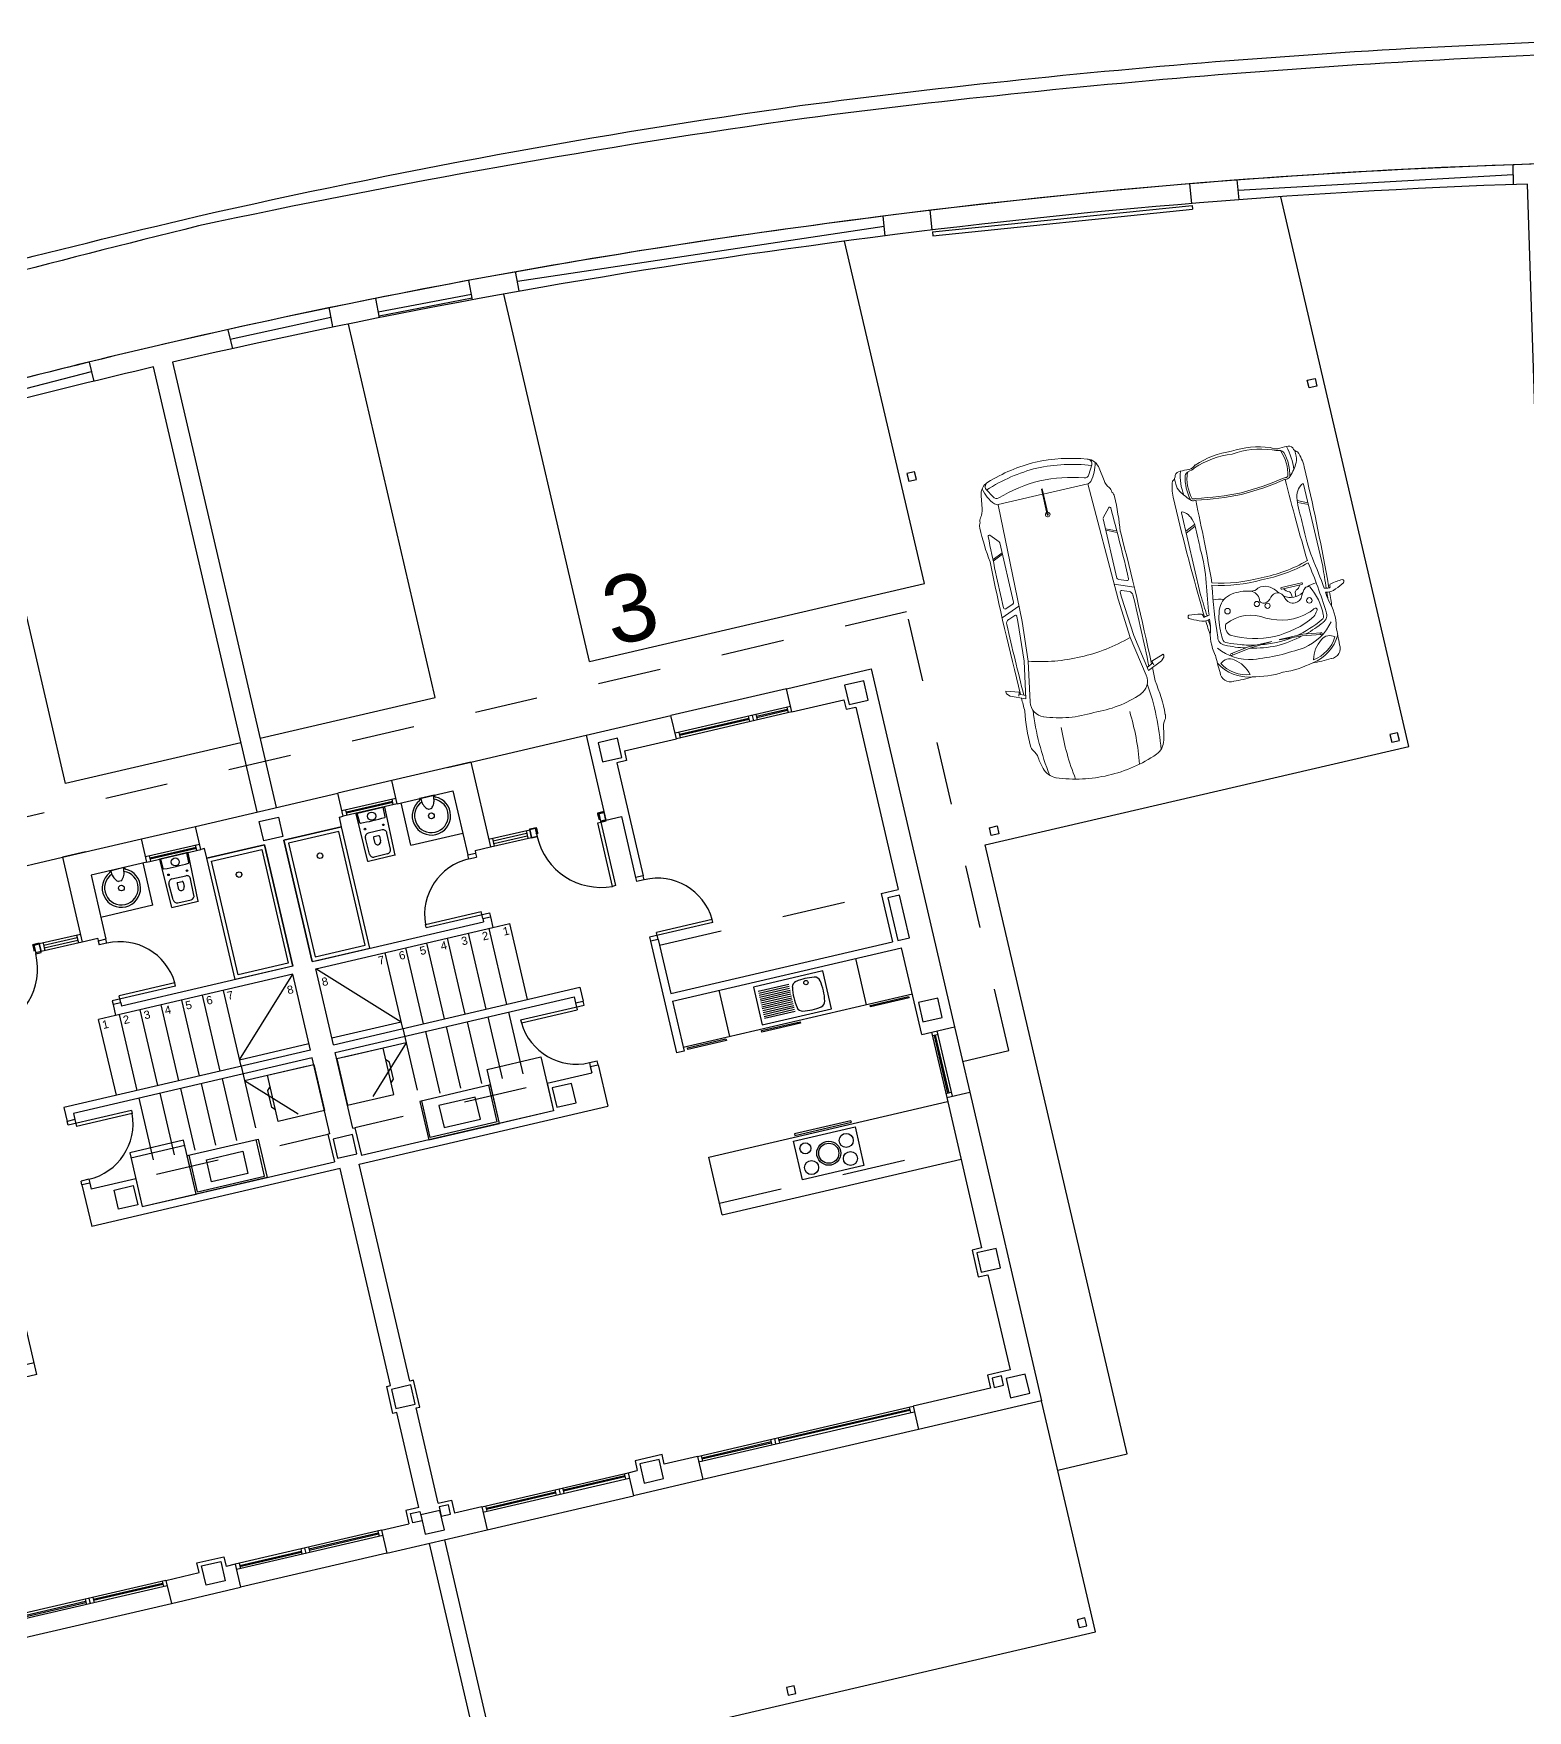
# Model space of a CAD drawing. Header units: millimetres. Extents: x 441061 to 442903, y 4515148 to 4515613.
# Drawn here: x 442313.313 to 442315.675, y 4515548.091 to 4515550.741 of the extents above; entities that cross this region are included whole.
import ezdxf
from ezdxf.enums import TextEntityAlignment as Align

# ---------------------------------------------------------------- set-up
doc = ezdxf.new("R2010")
doc.units = ezdxf.units.MM
doc.linetypes.add('CONTINUA', pattern=[0])
doc.linetypes.add('RAYITAS', pattern=[0.375, 0.25, -0.125])
for name, color, linetype in [('01_mono BAJA', 2, 'Continuous'), ('01_piscinas', 254, 'Continuous'), ('01_proyección', 4, 'RAYITAS')]:
    doc.layers.add(name, color=color, linetype=linetype)
doc.layers.add('01_muebles_B', color=254, linetype='Continuous', lineweight=5)
doc.styles.add('Estilo1', font='swissel.ttf')
doc.styles.add('NIEVES2', font='sanss___.ttf')

# ---------------------------------------------------------------- blocks, each defined once
blk = doc.blocks.new('A$C6A825EFA')
at = {"layer": '01_mono BAJA', "color": 254}
for p, q in [((3.7, 12.5, 0), (5.2, 12.5, 0)), ((5.5, 12.5, 0), (5.2, 12.5, 0)), ((5.2, 12.5, 0), (5.2, 11.4, 0)), ((5.2, 12.5, 0), (6.225, 12.5, 0)), ((6.225, 12.2, 0), (6.225, 12.5, 0)), ((6.225, 12.5, 0), (6.925, 12.5, 0)), ((6.925, 12.5, 0), (8.775, 12.5, 0)), ((6.925, 12.2, 0), (6.925, 12.5, 0)), ((8.775, 12.2, 0), (8.775, 12.5, 0)), ((9.475, 12.5, 0), (8.775, 12.5, 0)), ((10.5, 12.5, 0), (9.475, 12.5, 0)), ((9.475, 12.2, 0), (9.475, 12.5, 0)), ((10.2, 12.5, 0), (10.5, 12.5, 0)), ((10.5, 12.5, 0), (10.5, 11.4, 0)), ((10.5, 12.5, 0), (12, 12.5, 0)), ((12, 12.5, 0), (13.1, 12.5, 0)), ((12, 12.5, 0), (12, 11.4, 0)), ((13.1, 12.2, 0), (13.1, 12.5, 0)), ((14.6, 12.5, 0), (13.1, 12.5, 0)), ((14.6, 12.5, 0), (15.7, 12.5, 0)), ((14.6, 12.2, 0), (14.6, 12.5, 0)), ((15.7, 12.5, 0), (15.7, 7.855, 0)), ((5.5, 12.2, 0), (5.5, 11.366, 0)), ((6.225, 12.2, 0), (5.5, 12.2, 0)), ((5.741, 12.198, 0), (5.742, 12.183, 0)), ((5.743, 12.2, 0), (5.932, 12.2, 0)), ((5.934, 12.198, 0), (5.933, 12.183, 0)), ((6.175, 11.65, 0), (6.175, 12.2, 0)), ((6.225, 12.27, 0), (6.925, 12.27, 0)), ((6.225, 12.2, 0), (6.925, 12.2, 0)), ((6.275, 12.2, 0), (6.275, 12.27, 0)), ((6.275, 12.242, 0), (6.875, 12.242, 0)), ((6.275, 12.228, 0), (6.875, 12.228, 0)), ((6.409, 12.073, 0), (6.407, 12.2, 0)), ((6.741, 12.073, 0), (6.743, 12.2, 0)), ((6.875, 12.2, 0), (6.875, 12.27, 0)), ((6.975, 12.2, 0), (6.925, 12.2, 0)), ((6.975, 12.075, 0), (6.975, 12.2, 0)), ((8.725, 12.075, 0), (8.725, 12.2, 0)), ((8.725, 12.2, 0), (8.775, 12.2, 0)), ((9.475, 12.27, 0), (8.775, 12.27, 0)), ((9.475, 12.2, 0), (8.775, 12.2, 0)), ((8.825, 12.2, 0), (8.825, 12.27, 0)), ((9.425, 12.242, 0), (8.825, 12.242, 0)), ((9.425, 12.228, 0), (8.825, 12.228, 0)), ((8.959, 12.073, 0), (8.957, 12.2, 0)), ((9.291, 12.073, 0), (9.293, 12.2, 0)), ((9.425, 12.2, 0), (9.425, 12.27, 0)), ((9.475, 12.2, 0), (10.2, 12.2, 0)), ((9.525, 11.65, 0), (9.525, 12.2, 0)), ((9.766, 12.198, 0), (9.767, 12.183, 0)), ((9.957, 12.2, 0), (9.768, 12.2, 0)), ((9.959, 12.198, 0), (9.958, 12.183, 0)), ((10.2, 12.2, 0), (10.2, 11.366, 0)), ((12.425, 12.2, 0), (13.1, 12.2, 0)), ((12.425, 12.2), (12.425, 12.075)), ((14.6, 12.27, 0), (13.1, 12.27, 0)), ((14.6, 12.2, 0), (13.1, 12.2, 0)), ((13.15, 12.27, 0), (13.15, 12.2, 0)), ((14.05, 12.242, 0), (13.15, 12.242, 0)), ((14.05, 12.228, 0), (13.15, 12.228, 0)), ((14.05, 12.27, 0), (14.05, 12.2, 0)), ((14.1, 12.27, 0), (14.1, 12.2, 0)), ((14.15, 12.27, 0), (14.15, 12.2, 0)), ((14.55, 12.242, 0), (14.15, 12.242, 0)), ((14.55, 12.228, 0), (14.15, 12.228, 0)), ((14.55, 12.27, 0), (14.55, 12.2, 0)), ((14.6, 12.2, 0), (15.275, 12.2, 0)), ((15.275, 12.2), (15.275, 12.075)), ((15.325, 12.2, 0), (15.325, 12.125, 0)), ((15.325, 12.125, 0), (15.4, 12.125, 0)), ((5.853, 12.043, 0), (5.822, 12.043, 0)), ((6.485, 11.92, 0), (6.665, 11.92, 0)), ((7.725, 12.075, 0), (6.975, 12.075, 0)), ((7.725, 10.5, 0), (7.725, 12.075, 0)), ((7.975, 10.5, 0), (7.975, 12.075, 0)), ((7.975, 12.075, 0), (8.725, 12.075, 0)), ((9.215, 11.92, 0), (9.035, 11.92, 0)), ((9.847, 12.043, 0), (9.878, 12.043, 0)), ((12.3, 12.075, 0), (12.3, 10.606, 0)), ((12.425, 12.075), (12.3, 12.075)), ((15.275, 12.075), (15.4, 12.075)), ((15.4, 12.075, 0), (15.4, 9.705, 0)), ((6.439, 11.659, 0), (6.435, 11.869, 0)), ((6.535, 11.85, 0), (6.535, 11.79, 0)), ((6.545, 11.86, 0), (6.605, 11.86, 0)), ((6.615, 11.85, 0), (6.615, 11.79, 0)), ((6.711, 11.659, 0), (6.715, 11.869, 0)), ((8.989, 11.659, 0), (8.985, 11.869, 0)), ((9.085, 11.85, 0), (9.085, 11.79, 0)), ((9.155, 11.86, 0), (9.095, 11.86, 0)), ((9.165, 11.85, 0), (9.165, 11.79, 0)), ((9.261, 11.659, 0), (9.265, 11.869, 0)), ((4.58, 11.5, 0), (4.58, 11.44, 0)), ((4.665, 11.5, 0), (4.665, 11.4, 0)), ((5.2, 11.5, 0), (4.665, 11.5, 0)), ((4.715, 11.5, 0), (4.715, 11.4, 0)), ((5.15, 11.467, 0), (4.715, 11.467, 0)), ((5.15, 11.5, 0), (5.15, 11.4, 0)), ((6.175, 11.65, 0), (5.5, 11.65, 0)), ((6.489, 11.61, 0), (6.661, 11.61, 0)), ((9.211, 11.61, 0), (9.039, 11.61, 0)), ((9.525, 11.65, 0), (10.2, 11.65, 0)), ((10.5, 11.5, 0), (11.035, 11.5, 0)), ((10.55, 11.5, 0), (10.55, 11.4, 0)), ((10.55, 11.467, 0), (10.985, 11.467, 0)), ((10.985, 11.5, 0), (10.985, 11.4, 0)), ((11.035, 11.5, 0), (11.035, 11.4, 0)), ((11.12, 11.5, 0), (11.12, 11.44, 0)), ((11.915, 11.5, 0), (11.915, 11.44, 0)), ((4.595, 11.43, 0), (4.595, 11.4, 0)), ((5.2, 11.4, 0), (4.665, 11.4, 0)), ((5.15, 11.433, 0), (4.715, 11.433, 0)), ((5.4, 11.4, 0), (5.2, 11.4, 0)), ((5.4, 11.4, 0), (5.4, 11.366, 0)), ((5.5, 11.366, 0), (5.4, 11.366, 0)), ((5.4, 11.366, 0), (5.4, 11.316, 0)), ((5.5, 11.316, 0), (5.4, 11.316, 0)), ((5.5, 11.316, 0), (5.5, 11.366, 0)), ((10.2, 11.366, 0), (10.3, 11.366, 0)), ((10.2, 11.316, 0), (10.2, 11.366, 0)), ((10.2, 11.316, 0), (10.3, 11.316, 0)), ((10.3, 11.4, 0), (10.5, 11.4, 0)), ((10.3, 11.4, 0), (10.3, 11.366, 0)), ((10.3, 11.366, 0), (10.3, 11.316, 0)), ((10.5, 11.4, 0), (11.035, 11.4, 0)), ((10.55, 11.433, 0), (10.985, 11.433, 0)), ((11.105, 11.43, 0), (11.105, 11.4, 0)), ((11.93, 11.43, 0), (11.93, 11.4, 0)), ((11.99, 11.4, 0), (11.93, 11.4, 0)), ((12, 11.4, 0), (12.2, 11.4, 0)), ((12.2, 11.4, 0), (12.2, 10.606, 0)), ((5.5, 10.541, 0), (5.5, 10.632, 0)), ((6.224, 10.632, 0), (5.5, 10.632, 0)), ((6.224, 10.591, 0), (6.224, 10.632, 0)), ((9.476, 10.591, 0), (9.476, 10.632, 0)), ((9.476, 10.632, 0), (10.2, 10.632, 0)), ((10.2, 10.541, 0), (10.2, 10.632, 0)), ((12.3, 10.606, 0), (12.2, 10.606, 0)), ((12.2, 10.606, 0), (12.2, 10.556, 0)), ((12.3, 10.556, 0), (12.3, 10.606, 0)), ((5.18, 9.415, 0), (5.18, 10.4, 0)), ((5.4, 10.4, 0), (5.18, 10.4, 0)), ((6.224, 10.591, 0), (5.4, 10.591, 0)), ((5.4, 10.591, 0), (5.4, 10.541, 0)), ((5.4, 10.541, 0), (5.4, 10.4, 0)), ((5.5, 10.541, 0), (5.4, 10.541, 0)), ((7.7, 10.4, 0), (5.4, 10.4, 0)), ((5.45, 9.415, 0), (5.45, 10.4, 0)), ((5.5, 10.541, 0), (5.5, 10.5, 0)), ((7.725, 10.5, 0), (5.5, 10.5, 0)), ((5.72, 9.415, 0), (5.72, 10.4, 0)), ((5.99, 9.415, 0), (5.99, 10.4, 0)), ((6.26, 9.415, 0), (6.26, 10.4, 0)), ((6.53, 9.415, 0), (6.53, 10.4, 0)), ((6.8, 9.415, 0), (6.8, 10.4, 0)), ((6.8, 9.5, 0), (7.7, 10.4, 0)), ((7.7, 9.415, 0), (7.7, 10.4, 0)), ((8, 10.4, 0), (10.3, 10.4, 0)), ((8, 9.415, 0), (8, 10.4, 0)), ((8.9, 9.5, 0), (8, 10.4, 0)), ((8.025, 10.5, 0), (10.2, 10.5, 0)), ((8.9, 9.415, 0), (8.9, 10.4, 0)), ((9.17, 9.415, 0), (9.17, 10.4, 0)), ((9.44, 9.415, 0), (9.44, 10.4, 0)), ((9.476, 10.591, 0), (10.3, 10.591, 0)), ((9.71, 9.415, 0), (9.71, 10.4, 0)), ((9.98, 9.415, 0), (9.98, 10.4, 0)), ((10.2, 10.541, 0), (10.2, 10.5, 0)), ((10.2, 10.541, 0), (10.3, 10.541, 0)), ((10.25, 9.415, 0), (10.25, 10.4, 0)), ((10.3, 10.591, 0), (10.3, 10.541, 0)), ((10.3, 10.541, 0), (10.3, 10.4, 0)), ((10.3, 10.4, 0), (10.52, 10.4, 0)), ((10.52, 9.415, 0), (10.52, 10.4, 0)), ((12.3, 10.556, 0), (12.2, 10.556, 0)), ((13.024, 9.831, 0), (12.2, 9.831, 0)), ((12.2, 9.831, 0), (12.2, 9.781, 0)), ((12.2, 9.781, 0), (12.2, 8.33, 0)), ((12.3, 9.781, 0), (12.2, 9.781, 0)), ((12.3, 9.781, 0), (12.3, 9.872, 0)), ((13.024, 9.872, 0), (12.3, 9.872, 0)), ((12.3, 9.781, 0), (12.3, 9.08, 0)), ((13.024, 9.831, 0), (13.024, 9.872, 0)), ((15.18, 9.705, 0), (15.18, 9.08, 0)), ((15.18, 9.705, 0), (15.4, 9.705, 0)), ((7.7, 9.415, 0), (4.5, 9.415, 0)), ((4.5, 9.415, 0), (4.5, 9.235, 0)), ((4.5, 9.415, 0), (4.5, 9.235, 0)), ((6.8, 9.5, 0), (7.7, 9.5, 0)), ((8.9, 9.5, 0), (8, 9.5, 0)), ((8, 9.415, 0), (11.2, 9.415, 0)), ((11.2, 9.415, 0), (11.2, 9.235, 0)), ((11.2, 9.415, 0), (11.2, 9.235, 0)), ((4.6, 9.235, 0), (4.5, 9.235, 0)), ((4.5, 9.185, 0), (4.5, 9.235, 0)), ((5.324, 9.185, 0), (4.5, 9.185, 0)), ((7.7, 9.315, 0), (4.6, 9.315, 0)), ((4.6, 9.315, 0), (4.6, 9.235, 0)), ((4.6, 9.315, 0), (4.6, 9.235, 0)), ((4.6, 9.235, 0), (4.6, 9.144, 0)), ((5.324, 9.144, 0), (4.6, 9.144, 0)), ((5.324, 9.185, 0), (5.324, 9.144, 0)), ((7.7, 8.33, 0), (7.7, 9.315, 0)), ((8, 8.33, 0), (8, 9.315, 0)), ((8, 9.315, 0), (11.1, 9.315, 0)), ((10.376, 9.185, 0), (10.376, 9.144, 0)), ((10.376, 9.185, 0), (11.2, 9.185, 0)), ((10.376, 9.144, 0), (11.1, 9.144, 0)), ((11.1, 9.315, 0), (11.1, 9.235, 0)), ((11.1, 9.315, 0), (11.1, 9.235, 0)), ((11.1, 9.235, 0), (11.2, 9.235, 0)), ((11.1, 9.235, 0), (11.1, 9.144, 0)), ((11.2, 9.185, 0), (11.2, 9.235, 0)), ((12.3, 9.08, 0), (15.18, 9.08, 0)), ((12.3, 8.98, 0), (15.275, 8.98, 0)), ((12.3, 8.98, 0), (12.3, 8.33, 0)), ((12.9, 8.98, 0), (12.9, 8.38, 0)), ((13.338, 8.92, 0), (13.338, 8.43, 0)), ((14.238, 8.92, 0), (13.338, 8.92, 0)), ((14.238, 8.43, 0), (14.238, 8.92, 0)), ((14.675, 8.98, 0), (14.675, 8.38, 0)), ((15.275, 7.855, 0), (15.275, 8.98, 0)), ((13.779, 8.85, 0), (13.383, 8.85, 0)), ((13.779, 8.825, 0), (13.383, 8.825, 0)), ((13.779, 8.8, 0), (13.383, 8.8, 0)), ((13.779, 8.775, 0), (13.383, 8.775, 0)), ((13.779, 8.75, 0), (13.383, 8.75, 0)), ((13.779, 8.725, 0), (13.383, 8.725, 0)), ((13.779, 8.7, 0), (13.383, 8.7, 0)), ((5.88, 8.6, 0), (5.18, 8.6, 0)), ((13.779, 8.675, 0), (13.383, 8.675, 0)), ((13.779, 8.65, 0), (13.383, 8.65, 0)), ((13.779, 8.625, 0), (13.383, 8.625, 0)), ((13.779, 8.6, 0), (13.383, 8.6, 0)), ((13.779, 8.575, 0), (13.383, 8.575, 0)), ((13.779, 8.55, 0), (13.383, 8.55, 0)), ((13.779, 8.525, 0), (13.383, 8.525, 0)), ((13.779, 8.5, 0), (13.383, 8.5, 0)), ((4.5, 8.41, 0), (4.5, 8.46, 0)), ((4.6, 8.46, 0), (4.5, 8.46, 0)), ((4.5, 8.41, 0), (4.5, 7.87, 0)), ((4.6, 8.41, 0), (4.5, 8.41, 0)), ((4.6, 8.46, 0), (4.6, 8.41, 0)), ((4.6, 8.41, 0), (4.6, 8.33, 0)), ((5.18, 8.33, 0), (4.6, 8.33, 0)), ((5.18, 8.33, 0), (5.18, 7.97, 0)), ((5.905, 7.995, 0), (5.905, 8.47, 0)), ((6.775, 7.995, 0), (6.775, 8.47, 0)), ((7.7, 8.33, 0), (7.675, 8.33, 0)), ((7.7, 8.33, 0), (7.675, 8.33, 0)), ((7.675, 8.33, 0), (7.675, 7.97, 0)), ((8, 8.33, 0), (8.025, 8.33, 0)), ((8, 8.33, 0), (8.025, 8.33, 0)), ((8.025, 8.33, 0), (8.025, 7.97, 0)), ((8.925, 7.995, 0), (8.925, 8.47, 0)), ((9.795, 7.995, 0), (9.795, 8.47, 0)), ((10.52, 8.33, 0), (11.1, 8.33, 0)), ((10.52, 8.33, 0), (10.52, 7.97, 0)), ((11.1, 8.46, 0), (11.1, 8.41, 0)), ((11.1, 8.46, 0), (11.2, 8.46, 0)), ((11.1, 8.41, 0), (11.1, 8.33, 0)), ((11.1, 8.41, 0), (11.2, 8.41, 0)), ((11.2, 8.41, 0), (11.2, 8.46, 0)), ((11.2, 8.41, 0), (11.2, 7.87, 0)), ((12.3, 8.33, 0), (12.2, 8.33, 0)), ((12.3, 8.38, 0), (15.275, 8.38, 0)), ((13.338, 8.43, 0), (14.238, 8.43, 0)), ((7.725, 7.87, 0), (4.5, 7.87, 0)), ((5.18, 7.97, 0), (7.675, 7.97, 0)), ((5.905, 7.995, 0), (6.775, 7.995, 0)), ((7.725, 5.055, 0), (7.725, 7.87, 0)), ((7.975, 5.055, 0), (7.975, 7.87, 0)), ((7.975, 7.87, 0), (11.2, 7.87, 0)), ((10.52, 7.97, 0), (8.025, 7.97, 0)), ((9.795, 7.995, 0), (8.925, 7.995, 0)), ((15.275, 7.855, 0), (15.7, 7.855, 0)), ((15.4, 7.855, 0), (15.4, 7.005, 0)), ((15.47, 7.855, 0), (15.47, 7.005, 0)), ((15.7, 7.855, 0), (15.7, 7.005, 0)), ((15.47, 7.805, 0), (15.4, 7.805, 0)), ((15.428, 7.055, 0), (15.428, 7.805, 0)), ((15.442, 7.055, 0), (15.442, 7.805, 0)), ((15.47, 7.055, 0), (15.4, 7.055, 0)), ((15.4, 7.005, 0), (15.7, 7.005, 0)), ((15.4, 7.005, 0), (15.4, 5.055, 0)), ((15.7, 7.005, 0), (15.7, 3, 0)), ((3.4, 6.205, 0), (3.4, 6.955, 0)), ((12.3, 6.955, 0), (15.4, 6.955, 0)), ((12.3, 6.205, 0), (12.3, 6.955, 0)), ((3.4, 6.205, 0), (0.3, 6.205, 0)), ((12.3, 6.205, 0), (15.4, 6.205, 0)), ((7.675, 4.705, 0), (7.675, 5.055, 0)), ((7.675, 5.055, 0), (7.725, 5.055, 0)), ((8.025, 5.055, 0), (7.975, 5.055, 0)), ((8.025, 4.705, 0), (8.025, 5.055, 0)), ((7.725, 4.705, 0), (7.675, 4.705, 0)), ((7.725, 3.47, 0), (7.725, 4.705, 0)), ((7.975, 3.47, 0), (7.975, 4.705, 0)), ((7.975, 4.705, 0), (8.025, 4.705, 0)), ((15.4, 4.705, 0), (15.4, 3.47, 0)), ((7.725, 3.47, 0), (7.555, 3.47, 0)), ((7.555, 3.47, 0), (7.555, 3.3, 0)), ((7.975, 3.47, 0), (8.145, 3.47, 0)), ((8.145, 3.47, 0), (8.145, 3.3, 0)), ((15.4, 3.47, 0), (15.105, 3.47, 0)), ((15.105, 3.47, 0), (15.105, 3.3, 0)), ((4.4, 3.3, 0), (1.6, 3.3, 0)), ((4.4, 3.23, 0), (1.6, 3.23, 0)), ((1.65, 3.272, 0), (3.35, 3.272, 0)), ((1.65, 3.258, 0), (3.35, 3.258, 0)), ((3.35, 3.3, 0), (3.35, 3.23, 0)), ((3.4, 3.3, 0), (3.4, 3.23, 0)), ((3.45, 3.3, 0), (3.45, 3.23, 0)), ((4.35, 3.272, 0), (3.45, 3.272, 0)), ((4.35, 3.258, 0), (3.45, 3.258, 0)), ((4.35, 3.3, 0), (4.35, 3.23, 0)), ((4.4, 3.3, 0), (4.4, 3, 0)), ((4.4, 3.3, 0), (4.83, 3.3, 0)), ((5.3, 3.3, 0), (5.18, 3.3, 0)), ((7.2, 3.3, 0), (5.3, 3.3, 0)), ((5.3, 3.3, 0), (5.3, 3, 0)), ((7.2, 3.23, 0), (5.3, 3.23, 0)), ((5.35, 3.3, 0), (5.35, 3.23, 0)), ((5.35, 3.272, 0), (6.15, 3.272, 0)), ((5.35, 3.258, 0), (6.15, 3.258, 0)), ((6.15, 3.3, 0), (6.15, 3.23, 0)), ((6.2, 3.3, 0), (6.2, 3.23, 0)), ((6.25, 3.3, 0), (6.25, 3.23, 0)), ((7.15, 3.272, 0), (6.25, 3.272, 0)), ((7.15, 3.258, 0), (6.25, 3.258, 0)), ((7.15, 3.3, 0), (7.15, 3.23, 0)), ((7.2, 3.3, 0), (7.555, 3.3, 0)), ((7.2, 3.3, 0), (7.2, 3, 0)), ((8.5, 3.3, 0), (8.145, 3.3, 0)), ((8.5, 3.3, 0), (10.4, 3.3, 0)), ((8.5, 3.3, 0), (8.5, 3, 0)), ((8.5, 3.23, 0), (10.4, 3.23, 0)), ((8.55, 3.3, 0), (8.55, 3.23, 0)), ((8.55, 3.272, 0), (9.45, 3.272, 0)), ((8.55, 3.258, 0), (9.45, 3.258, 0)), ((9.45, 3.3, 0), (9.45, 3.23, 0)), ((9.5, 3.3, 0), (9.5, 3.23, 0)), ((9.55, 3.3, 0), (9.55, 3.23, 0)), ((10.35, 3.272, 0), (9.55, 3.272, 0)), ((10.35, 3.258, 0), (9.55, 3.258, 0)), ((10.35, 3.3, 0), (10.35, 3.23, 0)), ((10.4, 3.3, 0), (10.4, 3, 0)), ((10.4, 3.3, 0), (10.52, 3.3, 0)), ((11.3, 3.3, 0), (10.87, 3.3, 0)), ((11.3, 3.3, 0), (11.3, 3, 0)), ((11.3, 3.3, 0), (14.1, 3.3, 0)), ((11.3, 3.23, 0), (14.1, 3.23, 0)), ((11.35, 3.3, 0), (11.35, 3.23, 0)), ((11.35, 3.272, 0), (12.25, 3.272, 0)), ((11.35, 3.258, 0), (12.25, 3.258, 0)), ((12.25, 3.3, 0), (12.25, 3.23, 0)), ((12.3, 3.3, 0), (12.3, 3.23, 0)), ((12.35, 3.3, 0), (12.35, 3.23, 0)), ((14.05, 3.272, 0), (12.35, 3.272, 0)), ((14.05, 3.258, 0), (12.35, 3.258, 0)), ((14.05, 3.3, 0), (14.05, 3.23, 0)), ((15.105, 3.3, 0), (14.1, 3.3, 0)), ((14.1, 3.3, 0), (14.1, 3, 0)), ((1.6, 3, 0), (4.4, 3, 0)), ((4.4, 3, 0), (5.3, 3, 0)), ((7.2, 3, 0), (5.3, 3, 0)), ((7.2, 3, 0), (8.5, 3, 0)), ((7.75, 0, 0), (7.75, 3, 0)), ((7.95, 0, 0), (7.95, 3, 0)), ((8.5, 3, 0), (10.4, 3, 0)), ((11.3, 3, 0), (10.4, 3, 0)), ((14.1, 3, 0), (11.3, 3, 0)), ((15.7, 3, 0), (14.1, 3, 0)), ((15.7, 0, 0), (15.7, 3)), ((0, 0, 0), (15.7, 0, 0))]:
    blk.add_line(p, q, dxfattribs=at)
for points in [[(7.725, 12.375), (7.975, 12.375), (7.975, 12.125), (7.725, 12.125), (7.725, 12.375)], [(12.125, 12.125), (12.375, 12.125), (12.375, 12.375), (12.125, 12.375), (12.125, 12.125)], [(15.325, 12.125), (15.575, 12.125), (15.575, 12.375), (15.325, 12.375), (15.325, 12.125)], [(5.13, 8.005), (4.88, 8.005), (4.88, 8.255), (5.13, 8.255), (5.13, 8.005)], [(7.725, 8.005), (7.975, 8.005), (7.975, 8.255), (7.725, 8.255), (7.725, 8.005)], [(10.57, 8.005), (10.82, 8.005), (10.82, 8.255), (10.57, 8.255), (10.57, 8.005)], [(15.325, 8.005), (15.575, 8.005), (15.575, 8.255), (15.325, 8.255), (15.325, 8.005)], [(7.725, 4.755), (7.975, 4.755), (7.975, 5.005), (7.725, 5.005), (7.725, 4.755)], [(15.325, 4.755), (15.575, 4.755), (15.575, 5.005), (15.325, 5.005), (15.325, 4.755)], [(5.13, 3.125), (4.88, 3.125), (4.88, 3.375), (5.13, 3.375), (5.13, 3.125)], [(7.725, 3.125), (7.975, 3.125), (7.975, 3.375), (7.725, 3.375), (7.725, 3.125)], [(10.57, 3.125), (10.82, 3.125), (10.82, 3.375), (10.57, 3.375), (10.57, 3.125)], [(15.325, 3.125), (15.575, 3.125), (15.575, 3.375), (15.325, 3.375), (15.325, 3.125)], [(11.835, 0.2), (11.735, 0.2), (11.735, 0.1), (11.835, 0.1)]]:
    blk.add_lwpolyline(points, close=True, dxfattribs=at)
at = {"layer": '01_mono BAJA', "color": 254, "elevation": 0, "flags": 128}
for points in [[(6.394, 12.2, 0.414214), (6.39, 12.196), (6.39, 12.195), (6.4, 11.574, 0.436396), (6.404, 11.57), (6.746, 11.57, 0.436396), (6.75, 11.574), (6.76, 12.195), (6.76, 12.196, 0.414214), (6.756, 12.2)], [(9.306, 12.2, -0.414214), (9.31, 12.196), (9.31, 12.195), (9.3, 11.574, -0.436396), (9.296, 11.57), (8.954, 11.57, -0.436396), (8.95, 11.574), (8.94, 12.195), (8.94, 12.196, -0.414214), (8.944, 12.2)]]:
    blk.add_lwpolyline(points, format="xyb", close=True, dxfattribs=at)
at = {"layer": '01_mono BAJA', "color": 254, "elevation": 0}
for points in [[(6.975, 12.075), (7.725, 12.075), (7.725, 10.5), (6.975, 10.5)], [(7.025, 12.025), (7.675, 12.025), (7.675, 10.55), (7.025, 10.55)], [(8.725, 12.075), (7.975, 12.075), (7.975, 10.5), (8.725, 10.5)], [(8.675, 12.025), (8.025, 12.025), (8.025, 10.55), (8.675, 10.55)], [(4.58, 11.51), (4.58, 11.5), (4.665, 11.5), (4.665, 11.51)], [(11.12, 11.51), (11.12, 11.5), (11.035, 11.5), (11.035, 11.51)], [(11.915, 11.51), (11.915, 11.5), (12, 11.5), (12, 11.51)], [(11.93, 11.4), (12, 11.4), (12, 11.5), (11.93, 11.5)], [(4.58, 11.44), (4.58, 11.43), (4.595, 11.43), (4.595, 11.44)], [(4.595, 11.4), (4.595, 11.39), (4.665, 11.39), (4.665, 11.4)], [(11.105, 11.4), (11.105, 11.39), (11.035, 11.39), (11.035, 11.4)], [(11.12, 11.44), (11.12, 11.43), (11.105, 11.43), (11.105, 11.44)], [(11.93, 11.39), (11.93, 10.565), (11.89, 10.565), (11.89, 11.39)], [(11.915, 11.44), (11.915, 11.43), (11.93, 11.43), (11.93, 11.44)], [(11.93, 11.4), (11.93, 11.39), (12, 11.39), (12, 11.4)], [(15.4, 9.635), (15.25, 9.635), (15.25, 9.08), (15.4, 9.08)], [(7.1, 9.23), (7.7, 9.23), (7.7, 8.63), (7.1, 8.63)], [(8.6, 9.23), (8, 9.23), (8, 8.63), (8.6, 8.63)], [(5.18, 8.67), (5.18, 7.97), (5.88, 7.97), (5.88, 8.67)], [(10.52, 8.67), (10.52, 7.97), (9.82, 7.97), (9.82, 8.67)], [(5.88, 8.47), (6.8, 8.47), (6.8, 7.97), (5.88, 7.97)], [(6.104, 8.363), (6.576, 8.363), (6.576, 8.077), (6.104, 8.077)], [(9.82, 8.47), (8.9, 8.47), (8.9, 7.97), (9.82, 7.97)], [(9.596, 8.363), (9.124, 8.363), (9.124, 8.077), (9.596, 8.077)], [(12.85, 8.36), (12.85, 8.34), (12.35, 8.34), (12.35, 8.36)], [(13.813, 8.36), (13.813, 8.34), (13.313, 8.34), (13.313, 8.36)], [(15.222, 8.36), (15.222, 8.34), (14.722, 8.34), (14.722, 8.36)], [(14.187, 6.408), (13.387, 6.408), (13.388, 6.908), (14.188, 6.908)], [(13.42, 6.975), (14.155, 6.975), (14.155, 6.995), (13.42, 6.995)], [(7.605, 3.42), (7.725, 3.42), (7.725, 3.3), (7.605, 3.3)], [(8.095, 3.42), (7.975, 3.42), (7.975, 3.3), (8.095, 3.3)], [(15.275, 3.42), (15.155, 3.42), (15.155, 3.3), (15.275, 3.3)], [(15.61, 0.2), (15.51, 0.2), (15.51, 0.1), (15.61, 0.1)]]:
    blk.add_lwpolyline(points, close=True, dxfattribs=at)
for points in [[(4.595, 11.5), (4.595, 11.4)], [(4.665, 11.4), (4.665, 11.5)], [(11.035, 11.4), (11.035, 11.5)], [(11.105, 11.5), (11.105, 11.4)], [(7.1, 8.78), (7.06, 8.82), (7.06, 9.04), (7.1, 9.08)], [(8.6, 8.78), (8.64, 8.82), (8.64, 9.04), (8.6, 9.08)], [(15.4, 5.055), (15.275, 5.055), (15.275, 4.705), (15.4, 4.705)]]:
    blk.add_lwpolyline(points, dxfattribs=at)
at = {"layer": '01_mono BAJA', "color": 254}
for points in [[(4.83, 3.3), (4.83, 3.425), (5.18, 3.425), (5.18, 3.3)], [(10.87, 3.3), (10.87, 3.425), (10.52, 3.425), (10.52, 3.3)]]:
    blk.add_lwpolyline(points, dxfattribs=at)
for centre, radius in [((6.575, 12.12, 0), 0.051), ((9.125, 12.12, 0), 0.051), ((5.837, 11.953, 0), 0.036), ((6.455, 11.98, 0), 0.01), ((6.695, 11.98, 0), 0.01), ((9.005, 11.98, 0), 0.01), ((9.245, 11.98, 0), 0.01), ((9.862, 11.953, 0), 0.036), ((7.325, 11.781, 0), 0.035), ((8.375, 11.781, 0), 0.035), ((13.996, 8.825, 0), 0.0275), ((13.515, 6.785, 0), 0.0693), ((13.788, 6.658, 0), 0.152), ((14.04, 6.765, 0), 0.089), ((13.535, 6.531, 0), 0.089), ((13.788, 6.658, 0), 0.127), ((14.04, 6.531, 0), 0.089)]:
    blk.add_circle(centre, radius, dxfattribs=at)
for centre, radius, start, end in [((5.837, 11.953, 0), 0.243, 114.8749, 65.1251), ((5.837, 11.953, 0), 0.213, 112.0656, 68.0564), ((5.729, 12.184, 0), 0.0128, 300.5291, 356.214), ((5.743, 12.197, 0), 0.0027, 90, 173.3159), ((6.033, 12.197, 0), 0.279, 179.383, 196.8165), ((5.903, 12.158, 0), 0.143, 196.8165, 225.6956), ((5.772, 12.158, 0), 0.143, 314.3044, 343.1835), ((5.642, 12.197, 0), 0.279, 343.1835, 0.617), ((5.932, 12.197, 0), 0.0027, 6.6841, 90), ((5.946, 12.184, 0), 0.0128, 183.786, 239.4709), ((9.862, 11.953, 0), 0.243, 114.8749, 65.1251), ((9.862, 11.953, 0), 0.213, 111.9436, 67.9344), ((9.754, 12.184, 0), 0.0128, 300.5291, 356.214), ((9.768, 12.197, 0), 0.0027, 90, 173.3159), ((10.058, 12.197, 0), 0.279, 179.383, 196.8165), ((9.928, 12.158, 0), 0.143, 196.8165, 225.6956), ((9.797, 12.158, 0), 0.143, 314.3044, 343.1835), ((9.667, 12.197, 0), 0.279, 343.1835, 0.617), ((9.957, 12.197, 0), 0.0027, 6.6841, 90), ((9.971, 12.184, 0), 0.0128, 183.786, 239.4709), ((5.837, 12.091, 0), 0.0498, 225.6956, 252.5904), ((5.837, 12.091, 0), 0.0498, 287.9532, 314.3044), ((6.416, 12.073, 0), 0.007, 180.924, 266.9359), ((6.575, 15.044, 0), 2.982, 266.9359, 273.0641), ((6.485, 11.87, 0), 0.05, 90, 180.924), ((6.665, 11.87, 0), 0.05, 359.076, 90), ((6.734, 12.073, 0), 0.007, 273.0641, 359.076), ((8.966, 12.073, 0), 0.007, 180.924, 266.9359), ((9.125, 15.044, 0), 2.982, 266.9359, 273.0641), ((9.035, 11.87, 0), 0.05, 90, 180.924), ((9.215, 11.87, 0), 0.05, 359.076, 90), ((9.284, 12.073, 0), 0.007, 273.0641, 359.076), ((9.863, 12.091, 0), 0.0498, 225.6956, 252.0468), ((9.863, 12.091, 0), 0.0498, 287.4096, 314.3044), ((6.545, 11.85, 0), 0.01, 90, 180), ((6.575, 11.79, 0), 0.04, 180, 0), ((6.605, 11.85, 0), 0.01, 0, 90), ((9.095, 11.85, 0), 0.01, 90, 180), ((9.125, 11.79, 0), 0.04, 180, 0), ((9.155, 11.85, 0), 0.01, 0, 90), ((6.489, 11.66, 0), 0.05, 180.924, 270), ((6.661, 11.66, 0), 0.05, 270, 359.076), ((9.039, 11.66, 0), 0.05, 180.924, 270), ((9.211, 11.66, 0), 0.05, 270, 359.076), ((3.768, 11.391, 0), 0.827, 272.8856, 359.9505), ((5.5, 10.591, 0), 0.725, 3.2758, 90), ((10.2, 10.591, 0), 0.725, 90, 176.7242), ((11.932, 11.391, 0), 0.827, 180.0495, 267.1144), ((12.3, 9.831, 0), 0.725, 3.2758, 90), ((4.6, 9.185, 0), 0.725, 270, 356.7242), ((11.1, 9.185, 0), 0.725, 183.2758, 270), ((14.554, 8.675, 0), 0.75, 169.8852, 190.1148), ((13.889, 8.794, 0), 0.075, 99.0787, 169.8852), ((13.996, 8.127, 0), 0.75, 80.9213, 99.0787), ((14.102, 8.794, 0), 0.075, 10.1148, 80.9213), ((13.438, 8.675, 0), 0.75, 349.8852, 10.1148), ((13.889, 8.557, 0), 0.075, 190.1148, 260.9213), ((13.996, 9.223, 0), 0.75, 260.9213, 279.0787), ((14.102, 8.557, 0), 0.075, 279.0787, 349.8852)]:
    blk.add_arc(centre, radius, start, end, dxfattribs=at)
at = {"layer": '01_proyección', "color": 120, "ltscale": 0.25}
for p, q in [((12.3, 9.705, 0), (15.18, 9.705, 0)), ((6.8, 9.415, 0), (6.8, 8.33, 0)), ((8.9, 9.415, 0), (8.9, 8.33, 0)), ((5.45, 9.315, 0), (5.45, 8.33, 0)), ((5.72, 9.315, 0), (5.72, 8.33, 0)), ((5.99, 9.315, 0), (5.99, 8.33, 0)), ((6.26, 9.315, 0), (6.26, 8.33, 0)), ((6.53, 9.315, 0), (6.53, 8.33, 0)), ((6.8, 9.23, 0), (7.7, 9.23, 0)), ((6.8, 9.23, 0), (7.7, 8.33, 0)), ((8.9, 9.23, 0), (8, 9.23, 0)), ((8.9, 9.23, 0), (8, 8.33, 0)), ((9.17, 9.315, 0), (9.17, 8.33, 0)), ((9.44, 9.315, 0), (9.44, 8.33, 0)), ((9.71, 9.315, 0), (9.71, 8.33, 0)), ((9.98, 9.315, 0), (9.98, 8.33, 0)), ((10.25, 9.315, 0), (10.25, 8.33, 0)), ((5.45, 8.33, 0), (7.675, 8.33, 0)), ((10.25, 8.33, 0), (8.025, 8.33, 0)), ((3.4, 6.355, 0), (0.3, 6.355, 0)), ((12.3, 6.355, 0), (15.4, 6.355, 0))]:
    blk.add_line(p, q, dxfattribs=at)
at = {"layer": '01_proyección', "color": 120, "ltscale": 0.25, "elevation": 0}
blk.add_lwpolyline([(15.7, 7.405), (16.3, 7.405), (16.3, 13.1), (-0.6, 13.1), (-0.6, 7.405), (0, 7.405)], dxfattribs=at)
at = {"layer": '01_mono BAJA', "color": 254, "style": 'NIEVES2'}
for s, p in [('1', (5.249, 10.268, 0)), ('2', (5.519, 10.268, 0)), ('3', (5.789, 10.268, 0)), ('4', (6.059, 10.268, 0)), ('5', (6.329, 10.268, 0)), ('6', (6.599, 10.268, 0)), ('7', (6.869, 10.268, 0)), ('8', (7.625, 10.166, 0))]:
    blk.add_text(s, height=0.103, dxfattribs=at).set_placement(p, align=Align.CENTER)
for s, p in [('8', (8.075, 10.166, 0)), ('7', (8.831, 10.268, 0)), ('6', (9.101, 10.268, 0)), ('5', (9.371, 10.268, 0)), ('4', (9.641, 10.268, 0)), ('3', (9.911, 10.268, 0)), ('2', (10.181, 10.268, 0)), ('1', (10.451, 10.268, 0))]:
    blk.add_text(s, height=0.103, rotation=0, dxfattribs=at).set_placement(p, align=Align.CENTER)
blk = doc.blocks.new('A$C0D711DC8')
at = {"layer": '01_muebles_B', "color": 254}
for p, q in [((10.733, 9.894), (9.764, 9.894)), ((10.493, 9.894), (10.545, 9.776)), ((10.515, 9.894), (10.567, 9.778)), ((9.004, 9.693), (9.038, 9.48)), ((9.056, 9.495), (9.026, 9.699)), ((9.038, 9.48), (9.054, 9.218)), ((9.056, 9.218), (9.056, 9.495)), ((9.038, 8.865), (9.054, 9.127)), ((9.054, 9.218), (9.056, 9.218)), ((9.054, 9.127), (9.056, 9.127)), ((9.056, 9.127), (9.056, 8.851)), ((9.546, 8.878), (9.495, 8.871)), ((9.614, 8.734), (9.614, 8.97)), ((9.634, 8.734), (9.634, 8.97)), ((9.004, 8.652), (9.038, 8.865)), ((9.056, 8.851), (9.026, 8.647)), ((9.546, 8.827), (9.494, 8.834)), ((10.493, 8.452), (10.545, 8.569)), ((10.515, 8.452), (10.567, 8.567)), ((10.733, 8.452), (9.764, 8.452))]:
    blk.add_line(p, q, dxfattribs=at)
for centre, radius in [((9.014, 9.701), 0.0121), ((9.51, 9.635), 0.0319), ((9.514, 9.288), 0.0297), ((9.466, 9.173), 0.0297), ((9.417, 8.691), 0.0319), ((9.014, 8.645), 0.0121)]:
    blk.add_circle(centre, radius, dxfattribs=at)
for centre, radius, start, end in [((10.167, 9.714), 0.738, 149.7434, 158.9846), ((9.544, 10.069), 0.023, 23.336, 131.4157), ((8.51, 10.147), 1.058, 348.7131, 356.2571), ((8.829, 9.758), 0.121, 83.4929, 184.381), ((9.185, 9.462), 0.48, 118.4979, 171.6974), ((9.142, 9.497), 0.403, 119.7279, 173.0139), ((9.122, 5.315), 4.571, 90.9016, 93.5003), ((9.503, 9.367), 0.611, 128.6532, 169.9617), ((8.847, 9.764), 0.126, 322.6544, 41.1658), ((9.178, 9.352), 0.549, 69.8978, 103.4423), ((9.94, 2.874), 7.047, 93.9115, 95.3212), ((8.751, 3.271), 6.625, 83.7996, 84.6711), ((10.975, -10.424), 20.353, 94.2603, 94.5093), ((9.619, 9.904), 0.16, 152.3452, 197.1649), ((9.518, 9.909), 0.0131, 69.95, 178.3297), ((9.777, 9.927), 0.273, 183.7214, 196.1025), ((9.94, 2.874), 7.047, 92.7044, 93.5361), ((10.975, -10.424), 20.353, 93.4112, 94.1277), ((8.751, 3.271), 6.625, 80.1778, 83.3742), ((9.525, 9.945), 0.0232, 265.4824, 347.7447), ((10.995, -17.873), 27.82, 90.1403, 92.8584), ((10.573, 9.974), 0.192, 294.6989, 323.0283), ((10.691, 9.894), 0.0501, 315.174, 347.3096), ((10.732, 9.885), 0.00831, 343.0311, 79.2932), ((11.29, 9.332), 0.611, 121.0895, 136.7388), ((10.906, 9.364), 0.584, 69.532, 87.9675), ((11.059, 9.742), 0.141, 86.8457, 126.696), ((11.101, 8.862), 1.022, 88.2888, 91.9327), ((11.185, 9.948), 0.0842, 206.7402, 257.6517), ((11.135, 9.81), 0.0644, 351.2386, 60.1485), ((10.942, 9.629), 2.236, 176.9311, 182.7066), ((8.653, 9.896), 0.361, 284.3027, 324.7225), ((10.509, 9.106), 1.518, 154.798, 163.8884), ((9.975, 9.34), 0.903, 155.1761, 164.735), ((10.144, 9.165), 1.038, 151.121, 207.6483), ((9.226, 9.718), 0.0964, 77.7254, 158.9302), ((9.211, 9.707), 0.057, 88.7397, 167.4182), ((9.265, 9.038), 0.727, 86.5634, 94.2004), ((9.314, 9.595), 0.107, 57.3841, 137.6524), ((8.819, 3.701), 6.126, 80.3818, 85.9978), ((9.306, 9.064), 0.701, 67.8757, 89.7559), ((8.958, 9.487), 0.459, 324.9496, 25.463), ((9.473, 9.516), 0.219, 7.735, 63.719), ((9.165, 9.803), 0.511, 341.8582, 355.871), ((11.471, 9.253), 1.7, 163.325, 182.6992), ((11.496, 9.248), 1.7, 163.325, 182.5468), ((12.246, 53.159), 43.488, 266.8642, 267.4858), ((10.175, 11.66), 1.884, 261.0449, 273.0528), ((10.459, 15.409), 5.634, 268.1287, 270.8789), ((12.021, 70.959), 61.269, 268.42618, 268.89057), ((10.529, 10.11), 0.334, 272.7892, 291.8342), ((14.417, 9.048), 3.64, 169.6671, 178.0415), ((14.417, 9.048), 3.62, 169.6671, 178.0415), ((10.894, 9.715), 0.0607, 143.7564, 193.2967), ((10.991, 9.25), 0.526, 73.7001, 105.481), ((10.903, 9.711), 0.0495, 146.1855, 196.1005), ((10.991, 9.25), 0.505, 69.1925, 104.8598), ((11.01, 9.2), 0.627, 72.4585, 97.9913), ((11.113, 9.698), 0.062, 14.8998, 65.8723), ((11.473, 9.762), 0.303, 189.085, 205.7225), ((10.241, 9.772), 0.959, 355.5054, 1.6982), ((11.352, 9.713), 0.156, 186.0058, 219.1392), ((9.808, 9.261), 1.13, 166.1566, 184.4621), ((17.649, 8.764), 8.777, 175.3636, 177.3327), ((10.509, 9.106), 1.518, 165.717, 177.48), ((10.25, 9.166), 1.218, 160.2257, 168.6391), ((9.185, 9.47), 0.511, 343.3936, 8.525), ((10.256, 9.278), 1.007, 354.015, 20.5105), ((10.287, 9.262), 1.007, 354.9224, 20.5105), ((10.25, 9.166), 1.218, 171.2453, 188.5682), ((9.566, 9.362), 0.114, 263.9035, 340.5155), ((9.771, 9.295), 0.101, 164.9008, 216.3288), ((9.808, 9.085), 1.13, 175.5379, 193.8434), ((17.649, 9.581), 8.777, 182.6673, 184.6364), ((10.509, 9.239), 1.518, 182.52, 194.283), ((9.904, 8.914), 0.65, 151.4841, 196.6746), ((9.552, 9.202), 0.047, 86.7847, 183.1724), ((9.6, 9.197), 0.0954, 178.5946, 241.3055), ((9.498, 9.044), 0.0889, 349.0142, 50.9794), ((9.424, 9.265), 0.296, 301.9645, 328.2937), ((9.538, 9.188), 0.158, 330.3363, 17.3801), ((11.471, 9.093), 1.7, 177.3008, 196.675), ((11.496, 9.097), 1.7, 177.4532, 196.675), ((14.417, 9.297), 3.64, 181.9585, 190.3329), ((14.417, 9.297), 3.62, 181.9585, 190.3329), ((10.256, 9.068), 1.007, 339.4895, 5.985), ((10.287, 9.084), 1.007, 339.4895, 5.0776), ((9.503, 8.978), 0.611, 190.0383, 231.3468), ((10.25, 9.166), 1.218, 191.3609, 207.4845), ((9.528, 8.859), 0.101, 101.4545, 181.9236), ((9.686, 8.849), 0.193, 142.3155, 213.2169), ((9.492, 9.055), 0.098, 279.5997, 343.5492), ((9.543, 8.902), 0.0241, 275.7304, 333.0283), ((9.665, 8.855), 0.106, 119.0162, 160.5033), ((9.624, 8.97), 0.0104, 0, 180), ((10.942, 8.716), 2.236, 177.2934, 183.0689), ((9.185, 8.884), 0.48, 188.3026, 241.5021), ((9.142, 8.849), 0.403, 186.9861, 240.2721), ((8.653, 8.449), 0.361, 35.2775, 75.6973), ((10.509, 9.239), 1.518, 196.1116, 205.202), ((9.346, 8.77), 0.149, 215.4424, 244.8998), ((9.507, 8.785), 0.232, 194.2372, 212.2618), ((9.525, 8.854), 0.0985, 178.6673, 249.1293), ((9.426, 8.595), 0.178, 39.093, 68.893), ((9.543, 8.803), 0.0241, 26.9717, 84.2696), ((9.665, 8.849), 0.106, 199.4967, 240.9838), ((9.532, 8.677), 0.0451, 325.113, 43.0643), ((9.161, 8.546), 0.436, 2.9924, 17.9381), ((9.624, 8.734), 0.0104, 180, 0), ((11.473, 8.583), 0.303, 154.2775, 170.915), ((11.352, 8.632), 0.156, 140.8608, 173.9942), ((8.829, 8.587), 0.121, 175.619, 276.5071), ((8.847, 8.581), 0.126, 318.8342, 37.3456), ((9.226, 8.628), 0.0964, 201.0698, 282.2746), ((9.215, 8.619), 0.0486, 198.7488, 279.3616), ((9.25, 9.243), 0.672, 267.6901, 298.2478), ((8.819, 14.644), 6.126, 274.0022, 279.6182), ((9.299, 8.649), 0.0212, 220.8304, 310.3789), ((9.285, 8.645), 0.0299, 337.3586, 32.1758), ((8.751, 15.074), 6.625, 275.3289, 276.2004), ((9.619, 8.441), 0.16, 162.8351, 207.6548), ((9.777, 8.418), 0.273, 163.8975, 176.2786), ((8.751, 15.074), 6.625, 276.6258, 279.8222), ((12.246, -34.814), 43.488, 92.5142, 93.1358), ((10.175, 6.685), 1.884, 86.9472, 98.9551), ((10.459, 2.936), 5.634, 89.1211, 91.8713), ((12.021, -52.613), 61.269, 91.10943, 91.57382), ((10.529, 8.236), 0.334, 68.1658, 87.2108), ((10.573, 8.372), 0.192, 36.9717, 65.3011), ((10.691, 8.451), 0.0501, 12.6904, 44.826), ((10.894, 8.63), 0.0607, 166.7033, 216.2436), ((11.29, 9.013), 0.611, 223.2612, 238.9105), ((10.991, 9.095), 0.526, 254.519, 286.2999), ((10.903, 8.634), 0.0495, 163.8995, 213.8145), ((10.991, 9.095), 0.505, 255.1402, 290.8075), ((11.01, 9.145), 0.627, 262.0087, 287.5415), ((11.059, 8.603), 0.141, 233.304, 273.1543), ((11.113, 8.647), 0.062, 294.1277, 345.1002), ((11.135, 8.535), 0.0644, 299.8515, 8.7614), ((10.241, 8.573), 0.959, 358.3018, 4.4946), ((9.122, 13.031), 4.571, 266.4997, 269.0984), ((9.178, 8.993), 0.549, 256.5577, 290.1022), ((9.94, 15.472), 7.047, 264.6788, 266.0885), ((10.975, 28.769), 20.353, 265.4907, 265.7397), ((10.167, 8.631), 0.738, 201.0154, 210.2566), ((9.518, 8.436), 0.0131, 181.6703, 290.05), ((9.94, 15.472), 7.047, 266.4639, 267.2956), ((10.975, 28.769), 20.353, 265.8723, 266.5888), ((9.525, 8.401), 0.0232, 12.2553, 94.5176), ((8.51, 8.199), 1.058, 3.7429, 11.2869), ((10.995, 36.219), 27.82, 267.1416, 269.8597), ((10.732, 8.46), 0.00831, 280.7068, 16.9689), ((10.906, 8.982), 0.584, 272.0325, 290.468), ((11.101, 9.484), 1.022, 268.0673, 271.7112), ((11.185, 8.397), 0.0842, 102.3483, 153.2598), ((9.544, 8.277), 0.023, 228.5843, 336.664)]:
    blk.add_arc(centre, radius, start, end, dxfattribs=at)
blk = doc.blocks.new('A$C392252A0')
at = {"layer": '01_muebles_B', "color": 254}
for p, q in [((10.715, 8.129), (10.705, 8.127)), ((10.705, 8.127), (10.752, 7.979)), ((10.738, 8.124), (10.715, 8.129)), ((10.775, 8.091), (10.738, 8.124)), ((8.605, 7.917), (8.455, 7.893)), ((9.201, 7.926), (9.149, 7.807)), ((9.219, 7.928), (9.166, 7.807)), ((9.784, 7.911), (9.748, 7.818)), ((9.876, 7.976), (9.791, 7.758)), ((9.913, 7.908), (9.882, 7.828)), ((10.418, 7.844), (10.846, 7.92)), ((10.752, 7.979), (10.798, 7.995)), ((10.773, 7.987), (10.809, 7.914)), ((10.846, 7.92), (10.775, 8.091)), ((8.499, 7.763), (8.397, 7.82)), ((8.599, 7.726), (9.971, 7.763)), ((8.599, 7.725), (8.599, 7.201)), ((9.019, 7.811), (8.92, 7.9)), ((9.731, 7.807), (9.031, 7.807)), ((9.898, 7.807), (9.958, 7.808)), ((10.418, 7.844), (9.958, 7.808)), ((10.43, 7.798), (9.971, 7.763)), ((10.43, 7.798), (10.894, 7.881)), ((8.839, 7.203), (8.537, 7.2)), ((8.537, 7.2), (8.537, 7.193)), ((8.839, 7.19), (8.537, 7.193)), ((8.599, 6.669), (8.599, 7.193)), ((8.499, 6.631), (8.397, 6.573)), ((8.599, 6.668), (9.971, 6.631)), ((9.019, 6.582), (8.92, 6.494)), ((9.731, 6.587), (9.031, 6.587)), ((9.201, 6.468), (9.149, 6.587)), ((9.219, 6.466), (9.166, 6.587)), ((9.784, 6.482), (9.748, 6.576)), ((9.876, 6.418), (9.791, 6.636)), ((9.913, 6.486), (9.882, 6.565)), ((9.898, 6.587), (9.958, 6.585)), ((10.418, 6.55), (9.958, 6.585)), ((10.43, 6.596), (9.971, 6.631)), ((10.43, 6.596), (10.894, 6.512)), ((8.605, 6.476), (8.455, 6.5)), ((10.418, 6.55), (10.846, 6.473)), ((10.705, 6.267), (10.752, 6.414)), ((10.752, 6.414), (10.798, 6.398)), ((10.773, 6.407), (10.809, 6.48)), ((10.846, 6.473), (10.775, 6.303)), ((10.715, 6.265), (10.705, 6.267)), ((10.738, 6.27), (10.715, 6.265)), ((10.775, 6.303), (10.738, 6.27))]:
    blk.add_line(p, q, dxfattribs=at)
for centre, radius, start, end in [((8.586, 8.093), 0.177, 275.9895, 308.6871), ((8.751, 7.888), 0.086, 87.4739, 128.6871), ((8.808, 7.907), 0.086, 87.4739, 128.6871), ((8.809, 4.809), 3.183, 82.5975, 89.9397), ((8.929, 7.908), 0.0124, 91.7937, 220.4777), ((10.022, -29.576), 37.513, 90.3882, 91.6701), ((10.099, -28.508), 36.485, 88.9288, 91.3819), ((9.768, 7.918), 0.0177, 338.7209, 90.3882), ((9.963, 7.889), 0.0531, 90.2143, 158.7209), ((10.099, -28.508), 36.45, 88.8997, 90.2143), ((10.099, -28.508), 36.485, 88.6181, 88.8592), ((11.3, 6.178), 1.816, 87.2886, 100.1742), ((11.389, 7.907), 0.086, 51.3129, 92.5261), ((11.554, 8.112), 0.177, 231.3129, 264.0105), ((11.467, 7.285), 0.654, 72.0531, 84.0105), ((11.619, 7.711), 0.203, 22.7994, 75.9629), ((10.216, 7.155), 1.997, 161.6598, 178.7983), ((10.242, 7.158), 1.952, 160.298, 178.865), ((8.474, 7.733), 0.162, 96.7804, 161.7197), ((8.375, 7.769), 0.0561, 66.6468, 164.8738), ((8.295, 7.436), 0.435, 49.0196, 78.8841), ((8.473, 7.717), 0.0531, 342.7058, 60.706), ((8.545, 7.725), 0.0531, 0, 49.0196), ((9.031, 7.824), 0.0177, 228.3547, 270), ((9.731, 7.824), 0.0177, 270, 338.7209), ((9.897, 7.823), 0.0159, 158.7209, 271.5074), ((8.43, 7.197), 2.089, 0, 16.7318), ((10.925, 7.707), 0.177, 21.0532, 100.1701), ((11.313, 4.914), 2.974, 81.2806, 96.1737), ((9.874, 7.302), 1.304, 355.3559, 21.0532), ((10.262, 7.197), 1.654, 0, 21.006), ((10.276, 7.152), 1.836, 162.6109, 178.6018), ((11.437, 4.633), 2.974, 81.5863, 93.456), ((10.216, 7.239), 1.997, 181.2017, 198.3402), ((10.242, 7.236), 1.952, 181.135, 199.702), ((10.276, 7.242), 1.836, 181.3982, 197.3891), ((8.839, 7.197), 0.0267, 193.7603, 166.2397), ((8.839, 7.197), 0.00662, 270, 90), ((8.43, 7.197), 2.089, 343.2682, 0), ((9.874, 7.091), 1.304, 338.9468, 4.6441), ((10.262, 7.197), 1.654, 338.994, 0), ((11.437, 9.761), 2.974, 266.544, 278.4137), ((8.474, 6.661), 0.162, 198.2803, 263.2196), ((8.375, 6.625), 0.0561, 195.1262, 293.3532), ((8.295, 6.957), 0.435, 281.1159, 310.9804), ((8.473, 6.677), 0.0531, 299.294, 17.2942), ((8.545, 6.669), 0.0531, 310.9804, 0), ((9.031, 6.569), 0.0177, 90, 131.6453), ((9.731, 6.569), 0.0177, 21.2791, 90), ((9.897, 6.571), 0.0159, 88.4926, 201.2791), ((10.925, 6.686), 0.177, 259.8299, 338.9468), ((11.619, 6.682), 0.203, 284.0371, 337.2006), ((8.586, 6.3), 0.177, 51.3129, 84.0105), ((8.751, 6.506), 0.086, 231.3129, 272.5261), ((8.808, 6.487), 0.086, 231.3129, 272.5261), ((8.809, 9.584), 3.183, 270.0603, 277.4025), ((8.929, 6.486), 0.0124, 139.5223, 268.2063), ((10.022, 43.97), 37.513, 268.3299, 269.6118), ((10.099, 42.902), 36.485, 268.6181, 271.0712), ((9.768, 6.476), 0.0177, 269.6118, 21.2791), ((9.963, 6.505), 0.0531, 201.2791, 269.7857), ((10.099, 42.902), 36.45, 269.7857, 271.1003), ((10.099, 42.902), 36.485, 271.1408, 271.3819), ((11.3, 8.215), 1.816, 259.8258, 272.7114), ((11.313, 9.479), 2.974, 263.8263, 278.7194), ((11.389, 6.487), 0.086, 267.4739, 308.6871), ((11.554, 6.282), 0.177, 95.9895, 128.6871), ((11.467, 7.108), 0.654, 275.9895, 287.9469)]:
    blk.add_arc(centre, radius, start, end, dxfattribs=at)
blk = doc.blocks.new('A$C21391103')
at = {"layer": '01_piscinas'}
for p, q in [((158.701, 118.963), (158.693, 119.213)), ((154.632, 118.723), (154.607, 118.972)), ((155.231, 118.771), (155.205, 119.02)), ((155.218, 118.893), (158.697, 119.088)), ((159.517, 99.224), (158.876, 118.969)), ((157.376, 111.859), (155.758, 118.808)), ((150.754, 118.315), (150.728, 118.563)), ((151.349, 118.389), (151.324, 118.637)), ((151.352, 118.364), (154.635, 118.698)), ((151.357, 118.314), (154.64, 118.649)), ((154.635, 118.698), (154.64, 118.649)), ((146.102, 117.741), (150.741, 118.437)), ((151.352, 118.364), (151.357, 118.314)), ((151.249, 113.919), (150.241, 118.246)), ((145.536, 117.505), (145.489, 117.75)), ((146.125, 117.618), (146.078, 117.864)), ((144.358, 117.278), (144.311, 117.523)), ((144.344, 117.351), (145.522, 117.578)), ((144.353, 117.302), (145.531, 117.529)), ((147.013, 112.932), (145.931, 117.577)), ((142.47, 117.007), (143.745, 117.287)), ((143.769, 117.164), (143.721, 117.41)), ((142.442, 117.127), (142.498, 116.884)), ((145.065, 112.478), (143.965, 117.198)), ((140.689, 116.717), (140.746, 116.474)), ((142.81, 111.029), (141.499, 116.656)), ((141.742, 116.715), (143.053, 111.086)), ((139.449, 116.269), (140.717, 116.598)), ((140.39, 111.389), (139.294, 116.094)), ((147.013, 112.932), (151.249, 113.919)), ((142.849, 111.962), (145.065, 112.478)), ((142.606, 111.905), (140.39, 111.389)), ((152.02, 110.612), (157.376, 111.859)), ((153.813, 102.913), (152.02, 110.612)), ((152.936, 102.709), (153.813, 102.913))]:
    blk.add_line(p, q, dxfattribs=at)
for points in [[(131.037, 115.555, -0.017052), (142.061, 118.562, -0.020922), (149.674, 119.96, -0.027056), (160.914, 120.824, -0.015663), (170.845, 120.448), (179.848, 119.898), (191.191, 119.278)], [(191.226, 119.115), (180.83, 119.677), (179.837, 119.754), (171.904, 120.224, 0.019411), (160.925, 120.663, 0.025858), (149.729, 119.798, 0.017876), (142.07, 118.439, 0.01262), (131.089, 115.419)], [(131.083, 49.607), (141.606, 55.414), (148.605, 59.287, -0.013397), (157.973, 64.262, -0.04126), (171.807, 69.634, -0.013987), (183.08, 72.375, -0.013983), (188.955, 73.24, -0.020078), (191.959, 73.475), (192.054, 73.493), (191.27, 76.336), (190.648, 80.371), (190.065, 85.265), (190.391, 97.621), (190.592, 111.697), (190.719, 117.761), (190.593, 117.776), (179.655, 118.382), (170.82, 118.92, 0.022373), (160.845, 119.262, 0.031319), (150.017, 118.468, 0.030707), (139.548, 116.431, -0.006248)]]:
    blk.add_lwpolyline(points, format="xyb", dxfattribs=at)
for points in [[(156.115, 116.391), (156.092, 116.489), (156.19, 116.511), (156.213, 116.414)], [(151.148, 115.234), (151.125, 115.332), (151.028, 115.309), (151.051, 115.212)], [(157.136, 112.009), (157.159, 111.911), (157.256, 111.934), (157.233, 112.031)], [(152.169, 110.852), (152.192, 110.754), (152.094, 110.732), (152.072, 110.829)]]:
    blk.add_lwpolyline(points, close=True, dxfattribs=at)
for centre, radius, start, end in [((161.763, 32.515), 86.752, 91.82996, 97.78157), ((161.763, 32.515), 86.502, 91.91267, 97.78198), ((161.351, 32.296), 86.914, 97.49309, 103.11233), ((161.547, 31.043), 87.932, 97.5128, 103.01665), ((161.339, 32.344), 86.865, 103.1589, 104.52854), ((155.691, 56.576), 61.983, 103.10848, 103.1746), ((161.339, 32.344), 86.615, 103.24173, 104.52533)]:
    blk.add_arc(centre, radius, start, end, dxfattribs=at)
at = {"layer": '01_piscinas', "xscale": 1.1, "yscale": 1.1, "zscale": 1.1}
for name, p, rotation in [('A$C0D711DC8', (167.778, 105.784), 103.1120496505343), ('A$C392252A0', (142.893, 122.463), 283.1120496505342)]:
    blk.add_blockref(name, p, dxfattribs=dict(at, rotation=rotation))
at = {"layer": '01_piscinas', "rotation": 13.11204975353741}
blk.add_blockref('A$C6A825EFA', (138.122, 97.102, 0), dxfattribs=at)
at = {"layer": '01_piscinas', "style": 'Estilo1'}
blk.add_text('3', height=0.849, rotation=13.4079, dxfattribs=at).set_placement((147.625, 113.198), align=Align.CENTER)

msp = doc.modelspace()

# ---------------------------------------------------------------- block references
at = {"layer": '01_piscinas', "color": 6, "linetype": 'CONTINUA', "xscale": 0.125, "yscale": 0.125, "zscale": 0.125}
msp.add_blockref('A$C21391103', (442295.8154, 4515535.6321), dxfattribs=at)

doc.saveas('drawing.dxf')
